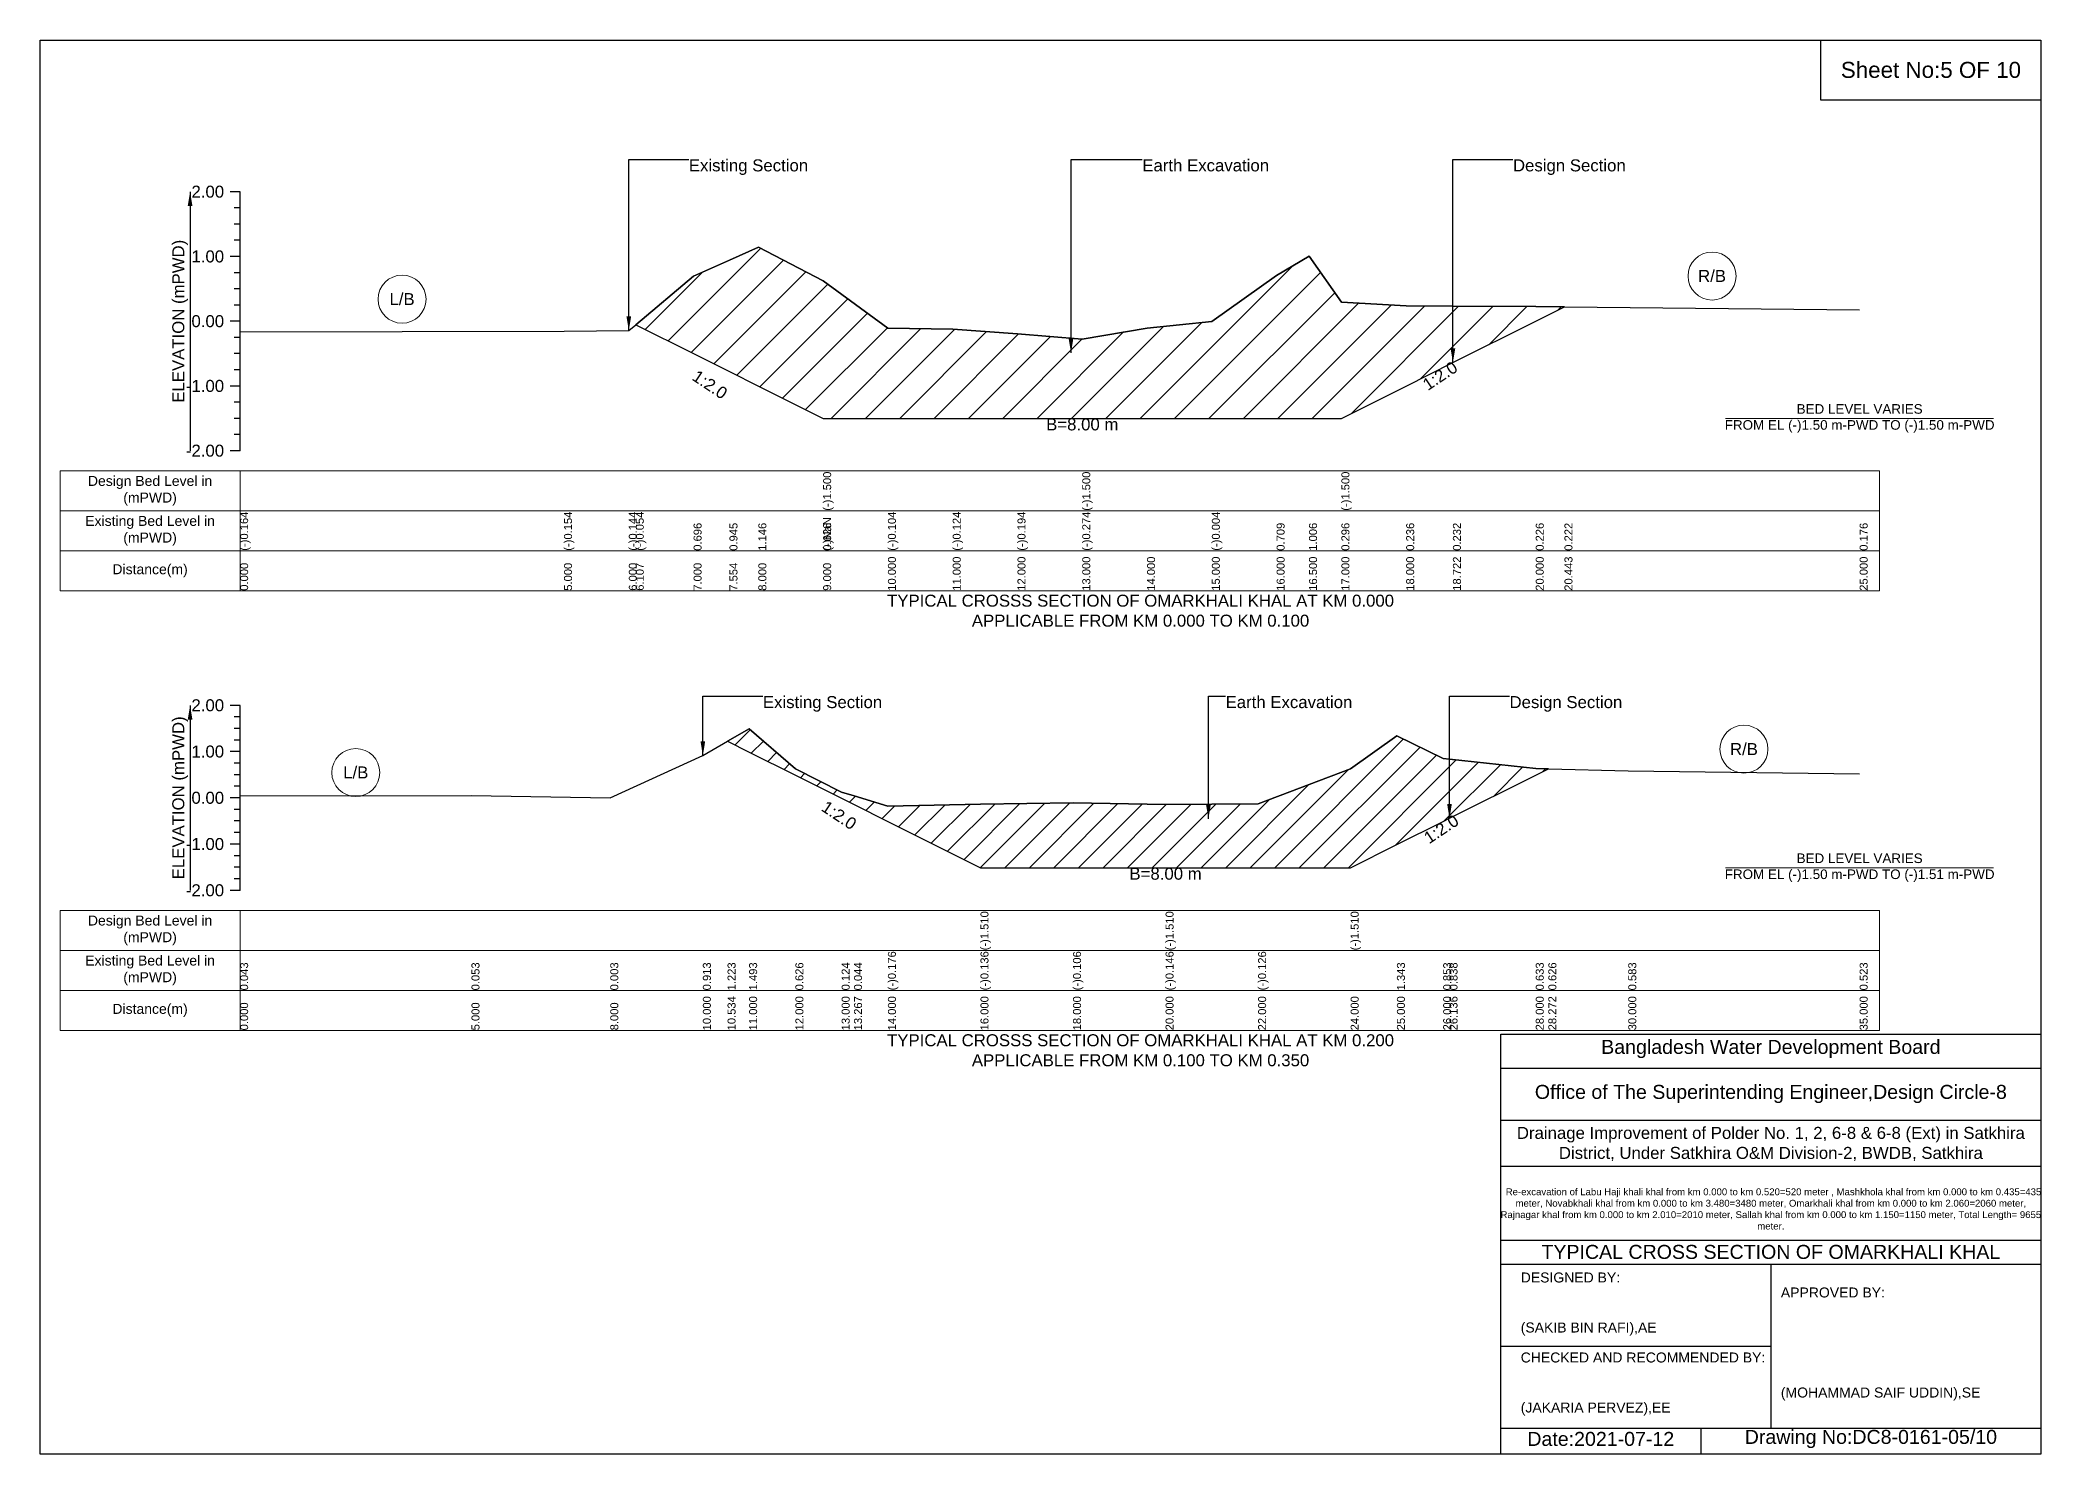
# Model space of a CAD drawing. Header units: inches. Extents: x 91000 to 648000, y -5656 to 141.
# Drawn here: x 410000 to 418000, y -5656 to 0 of the extents above; entities that cross this region are included whole.
import ezdxf

# ---------------------------------------------------------------- set-up
doc = ezdxf.new("R2010")
doc.units = ezdxf.units.IN
doc.header["$LTSCALE"] = 7
doc.header["$MEASUREMENT"] = 0
for name, color, linetype, lineweight in [('Cross section Data Border', 7, 'Continuous', 9), ('Cross Section Labels', 7, 'Continuous', 9), ('Existing_Bed_Level for Xsection', 7, 'Continuous', 25)]:
    doc.layers.add(name, color=color, linetype=linetype, lineweight=lineweight)
doc.styles.get("Standard").update_dxf_attribs({"font": 'arial.ttf'})
doc.dimstyles.get("Standard").update_dxf_attribs({"dimtxt": 0.18, "dimasz": 0.18, "dimexe": 0.18, "dimexo": 0.0625, "dimgap": 0.09, "dimtad": 0, "dimtih": 1, "dimtoh": 1, "dimdec": 4, "dimzin": 0, "dimdsep": 46, "dimtxsty": 'Standard', "dimcen": 0.09, "dimadec": 0, "dimazin": 0, "dimtfac": 1, "dimtdec": 4, "dimtofl": 0, "dimtmove": 0, "dimatfit": 3, "dimfxl": 0, "dimtolj": 1, "dimtzin": 0, "dimarcsym": 0})

msp = doc.modelspace()

# ---------------------------------------------------------------- hatches: boundary and pattern name
at = {"layer": 'Existing_Bed_Level for Xsection'}
h = msp.add_hatch(dxfattribs=at)
h.set_pattern_fill('ANSI31', color=256, scale=777, style=0)
h.paths.add_polyline_path([(412381.8, -1139), (412613, -1254.5), (412756.4, -1326.2), (412872, -1384), (413131, -1513.5), (413390, -1513.5), (413649, -1513.5), (413908, -1513.5), (414167, -1513.5), (414426, -1513.5), (414685, -1513.5), (414944, -1513.5), (415073.5, -1513.5), (415203, -1513.5), (415462, -1384), (415648.9, -1290.6), (415980, -1125), (416094.8, -1067.6), (415980, -1066.5), (415648.9, -1064.8), (415462, -1063.9), (415203, -1048.4), (415073.5, -864.5), (414944, -941.4), (414685, -1126.1), (414426, -1152), (414167, -1196), (413908, -1175.3), (413649, -1157.2), (413390, -1152), (413131, -962.9), (412872, -828.2), (412756.4, -880.2), (412613, -944.8)])
h = msp.add_hatch(dxfattribs=at)
h.set_pattern_fill('ANSI31', color=256, scale=555, style=0)
h.paths.add_polyline_path([(412748.8, -2805.2), (412835, -2848.3), (413020, -2940.8), (413205, -3033.3), (413254.4, -3058), (413390, -3125.8), (413760, -3310.8), (414130, -3310.8), (414500, -3310.8), (414870, -3310.8), (415240, -3310.8), (415425, -3218.3), (415610, -3125.8), (415635.2, -3113.2), (415980, -2940.8), (416030.4, -2915.6), (415980, -2914.3), (415635.2, -2876.4), (415610, -2873.6), (415425, -2783), (415240, -2915.6), (414870, -3054.8), (414500, -3058.4), (414130, -3051.1), (413760, -3056.6), (413390, -3064), (413254.4, -3023.3), (413205, -3008.5), (413020, -2915.6), (412835, -2755.2)])

# ---------------------------------------------------------------- linework, layer by layer
for points in [[(410000, 0), (418000, 0), (418000, -5656), (410000, -5656)], [(417120, 0), (418000, 0), (418000, -240), (417120, -240)]]:
    msp.add_lwpolyline(points, close=True)
for points in [[(415840, -5656), (415840, -3976), (418000, -3976)], [(415840, -4112), (418000, -4112)], [(415840, -4320), (418000, -4320)], [(415840, -4504), (418000, -4504)], [(415840, -4800), (418000, -4800)], [(415840, -4896), (418000, -4896)], [(416920, -4896), (416920, -5552)], [(415840, -5224), (416920, -5224)], [(415840, -5552), (418000, -5552)], [(416640, -5552), (416640, -5656)]]:
    msp.add_lwpolyline(points)
at = {"layer": 'Cross section Data Border'}
for points in [[(410080, -1723), (417355, -1723), (417355, -2203), (410080, -2203)], [(410080, -3481.4), (417355, -3481.4), (417355, -3961.4), (410080, -3961.4)]]:
    msp.add_lwpolyline(points, close=True, dxfattribs=at)
for points in [[(410800, -1723), (410800, -2203)], [(410080, -1883), (417355, -1883)], [(410080, -2043), (417355, -2043)], [(410800, -3481.4), (410800, -3961.4)], [(410080, -3641.4), (417355, -3641.4)], [(410080, -3801.4), (417355, -3801.4)]]:
    msp.add_lwpolyline(points, dxfattribs=at)
at = {"layer": 'Cross Section Labels'}
for points in [[(416739.2, -1513.5), (417810.8, -1513.5)], [(416739.2, -3310.8), (417810.8, -3310.8)]]:
    msp.add_lwpolyline(points, dxfattribs=at)
for centre in [(416684.9, -944), (411447.5, -1036.7), (416812.5, -2836.6), (411262.5, -2930.1)]:
    msp.add_circle(centre, 96, dxfattribs=at)
at = {"layer": 'Existing_Bed_Level for Xsection'}
for points in [[(410800, -607), (410760, -607)], [(410800, -1643), (410800, -1384), (410800, -1125), (410800, -866), (410800, -607)], [(410800, -671.8), (410776, -671.8)], [(410800, -736.5), (410776, -736.5)], [(410800, -866), (410760, -866)], [(410800, -801.3), (410776, -801.3)], [(410800, -1167.5), (412095, -1164.9), (412354, -1162.3), (412381.8, -1139), (412613, -944.8), (412756.4, -880.2), (412872, -828.2), (413131, -962.9), (413131, -962.9), (413390, -1152), (413649, -1157.2), (413908, -1175.3), (414167, -1196), (414167, -1196), (414426, -1152), (414685, -1126.1), (414944, -941.4), (415073.5, -864.5), (415203, -1048.4), (415203, -1048.4), (415462, -1063.9), (415648.9, -1064.8), (415980, -1066.5), (416094.8, -1067.6), (417275, -1079.5)], [(410800, -930.8), (410776, -930.8)], [(410800, -995.5), (410776, -995.5)], [(410800, -1060.3), (410776, -1060.3)], [(410800, -1125), (410760, -1125)], [(410800, -1189.8), (410776, -1189.8)], [(410800, -1254.5), (410776, -1254.5)], [(410800, -1319.3), (410776, -1319.3)], [(410800, -1384), (410760, -1384)], [(410800, -1448.8), (410776, -1448.8)], [(410800, -1513.5), (410776, -1513.5)], [(410800, -1578.3), (410776, -1578.3)], [(410800, -1643), (410760, -1643)], [(410800, -2661.4), (410760, -2661.4)], [(410800, -2707.7), (410776, -2707.7)], [(410800, -3401.4), (410800, -3216.4), (410800, -3031.4), (410800, -2846.4), (410800, -2661.4)], [(410800, -2753.9), (410776, -2753.9)], [(410800, -3023.5), (411725, -3021.6), (412280, -3030.9), (412650, -2862.5), (412748.8, -2805.2), (412835, -2755.2), (413020, -2915.6), (413205, -3008.5), (413254.4, -3023.3), (413390, -3064), (413760, -3056.6), (413760, -3056.6), (414130, -3051.1), (414500, -3058.4), (414500, -3058.4), (414870, -3054.8), (415240, -2915.6), (415240, -2915.6), (415425, -2783), (415610, -2873.6), (415635.2, -2876.4), (415980, -2914.3), (416030.4, -2915.6), (416350, -2923.6), (417275, -2934.7)], [(410800, -2846.4), (410760, -2846.4)], [(410800, -2800.2), (410776, -2800.2)], [(410800, -2892.7), (410776, -2892.7)], [(410800, -2938.9), (410776, -2938.9)], [(410800, -3031.4), (410760, -3031.4)], [(410800, -2985.2), (410776, -2985.2)], [(410800, -3077.7), (410776, -3077.7)], [(410800, -3123.9), (410776, -3123.9)], [(410800, -3170.2), (410776, -3170.2)], [(410800, -3216.4), (410760, -3216.4)], [(410800, -3262.7), (410776, -3262.7)], [(410800, -3308.9), (410776, -3308.9)], [(410800, -3355.2), (410776, -3355.2)], [(410800, -3401.4), (410760, -3401.4)]]:
    msp.add_lwpolyline(points, dxfattribs=at)
for points in [[(412381.8, -1139), (412613, -1254.5), (412756.4, -1326.2), (412872, -1384), (413131, -1513.5), (413131, -1513.5), (413390, -1513.5), (413649, -1513.5), (413908, -1513.5), (414167, -1513.5), (414167, -1513.5), (414426, -1513.5), (414685, -1513.5), (414944, -1513.5), (415073.5, -1513.5), (415203, -1513.5), (415203, -1513.5), (415462, -1384), (415648.9, -1290.6), (415980, -1125), (416094.8, -1067.6), (415980, -1066.5), (415648.9, -1064.8), (415462, -1063.9), (415203, -1048.4), (415203, -1048.4), (415073.5, -864.5), (414944, -941.4), (414685, -1126.1), (414426, -1152), (414167, -1196), (414167, -1196), (413908, -1175.3), (413649, -1157.2), (413390, -1152), (413131, -962.9), (413131, -962.9), (412872, -828.2), (412756.4, -880.2), (412613, -944.8)], [(412748.8, -2805.2), (412835, -2848.3), (413020, -2940.8), (413205, -3033.3), (413254.4, -3058), (413390, -3125.8), (413760, -3310.8), (413760, -3310.8), (414130, -3310.8), (414500, -3310.8), (414500, -3310.8), (414870, -3310.8), (415240, -3310.8), (415240, -3310.8), (415425, -3218.3), (415610, -3125.8), (415635.2, -3113.2), (415980, -2940.8), (416030.4, -2915.6), (415980, -2914.3), (415635.2, -2876.4), (415610, -2873.6), (415425, -2783), (415240, -2915.6), (415240, -2915.6), (414870, -3054.8), (414500, -3058.4), (414500, -3058.4), (414130, -3051.1), (413760, -3056.6), (413760, -3056.6), (413390, -3064), (413254.4, -3023.3), (413205, -3008.5), (413020, -2915.6), (412835, -2755.2)]]:
    msp.add_lwpolyline(points, close=True, dxfattribs=at)

# ---------------------------------------------------------------- texts
at = {"attachment_point": 5}
for s, insert, char_height in [('Sheet No:5 OF 10', (417560, -120), 64), ('Bangladesh Water Development Board', (416920, -4036), 56), ('Office of The Superintending Engineer,Design Circle-8', (416920, -4216), 56)]:
    msp.add_mtext(s, dxfattribs=dict(at, insert=insert, char_height=char_height))
for s, insert, char_height, width, attachment_point in [('Drainage Improvement of Polder No. 1, 2, 6-8 & 6-8 (Ext) in Satkhira District, Under Satkhira O&M Division-2, BWDB, Satkhira', (416920, -4416), 48, 2240, 5), ('  Re-excavation of Labu Haji khali khal from km 0.000 to km 0.520=520 meter , Mashkhola khal from km 0.000 to km 0.435=435 meter, Novabkhali khal from km 0.000 to km 3.480=3480 meter, Omarkhali khal from km 0.000 to km 2.060=2060 meter, Rajnagar khal from km 0.000 to km 2.010=2010 meter, Sallah khal from km 0.000 to km 1.150=1150 meter, Total Length= 9655 meter. ', (416920, -4676), 27.4148, 2160, 5), ('TYPICAL CROSS SECTION OF OMARKHALI KHAL', (416920, -4848), 56, 2240, 5), ('DESIGNED BY:\\P\\P\\P(SAKIB BIN RAFI),AE', (415920, -5056), 40, 1120, 4), ('APPROVED BY:\\P\\P\\P\\P\\P\\P(MOHAMMAD SAIF UDDIN),SE', (416960, -5216), 40, 1120, 4), ('CHECKED AND RECOMMENDED BY:\\P\\P\\P(JAKARIA PERVEZ),EE', (415920, -5376), 40, 1120, 4), ('Date:2021-07-12', (416240, -5596), 56, 1120, 5), ('Drawing No:DC8-0161-05/10', (417320, -5596), 56, 1760, 5)]:
    msp.add_mtext(s, dxfattribs=dict(insert=insert, char_height=char_height, width=width, attachment_point=attachment_point))
at = {"layer": 'Cross section Data Border', "char_height": 40, "width": 640, "attachment_point": 5}
for s, insert in [('Design Bed Level in (mPWD)', (410440, -1803)), ('Existing Bed Level in (mPWD)', (410440, -1963)), ('Distance(m)', (410440, -2123)), ('Design Bed Level in (mPWD)', (410440, -3561.4)), ('Existing Bed Level in (mPWD)', (410440, -3721.4)), ('Distance(m)', (410440, -3881.4))]:
    msp.add_mtext(s, dxfattribs=dict(at, insert=insert))
at = {"layer": 'Cross Section Labels'}
for s, insert, char_height, attachment_point in [('Existing Section', (412594, -477.5), 48, 1), ('Earth Excavation', (414407, -477.5), 48, 1), ('Design Section', (415888.9, -477.5), 48, 1), ('R/B', (416684.9, -944), 48, 5), ('L/B', (411447.5, -1036.7), 48, 5), ('B=8.00 m', (414167, -1513.5), 48, 2), ('BED LEVEL VARIES \\PFROM EL (-)1.50 m-PWD TO (-)1.50 m-PWD', (417275, -1513.5), 38.4, 5), ('TYPICAL CROSSS SECTION OF OMARKHALI KHAL AT KM 0.000\\PAPPLICABLE FROM KM 0.000 TO KM 0.100', (414400, -2283), 48, 5), ('Existing Section', (412890, -2624.4), 48, 1), ('Earth Excavation', (414740, -2624.4), 48, 1), ('Design Section', (415875.2, -2624.4), 48, 1), ('R/B', (416812.5, -2836.6), 48, 5), ('L/B', (411262.5, -2930.1), 48, 5), ('BED LEVEL VARIES \\PFROM EL (-)1.50 m-PWD TO (-)1.51 m-PWD', (417275, -3310.8), 38.4, 5), ('B=8.00 m', (414500, -3310.8), 48, 2), ('TYPICAL CROSSS SECTION OF OMARKHALI KHAL AT KM 0.200\\PAPPLICABLE FROM KM 0.100 TO KM 0.350', (414400, -4041.4), 48, 5)]:
    msp.add_mtext(s, dxfattribs=dict(at, insert=insert, char_height=char_height, attachment_point=attachment_point))
at = {"layer": 'Cross Section Labels', "char_height": 48, "attachment_point": 2}
for insert, rotation in [((412691.7, -1358.6), 326.30993), ((415584.1, -1323), 33.69007), ((413208.2, -3081.1), 326.30993), ((415588.9, -3136.3), 33.69007)]:
    msp.add_mtext('1:2.0', dxfattribs=dict(at, insert=insert, rotation=rotation))
at = {"layer": 'Existing_Bed_Level for Xsection', "char_height": 48, "attachment_point": 6}
for s, insert in [('2.00', (410736, -607)), ('1.00', (410736, -866)), ('0.00', (410736, -1125)), ('-1.00', (410736, -1384)), ('-2.00', (410736, -1643)), ('2.00', (410736, -2661.4)), ('1.00', (410736, -2846.4)), ('0.00', (410736, -3031.4)), ('-1.00', (410736, -3216.4)), ('-2.00', (410736, -3401.4))]:
    msp.add_mtext(s, dxfattribs=dict(at, insert=insert))
at = {"layer": 'Existing_Bed_Level for Xsection', "rotation": 90}
for s, insert, char_height, attachment_point in [('ELEVATION (mPWD)', (410560, -1125), 48, 5), ('(-)1.500', (413131, -1883), 32, 1), ('(-)1.500', (414167, -1883), 32, 1), ('(-)1.500', (415203, -1883), 32, 1), ('(-)0.164', (410800, -2043), 32, 1), ('(-)0.154', (412095, -2043), 32, 1), ('(-)0.144', (412354, -2043), 32, 1), ('(-)0.054', (412381.8, -2043), 32, 1), ('(-)NaN', (413131, -2043), 32, 1), ('(-)0.104', (413390, -2043), 32, 1), ('(-)0.104', (413390, -2043), 32, 1), ('(-)0.124', (413649, -2043), 32, 1), ('(-)0.194', (413908, -2043), 32, 1), ('(-)0.274', (414167, -2043), 32, 1), ('(-)0.274', (414167, -2043), 32, 1), ('(-)0.274', (414167, -2043), 32, 1), ('(-)0.004', (414685, -2043), 32, 1), ('0.696', (412613, -2043), 32, 1), ('0.945', (412756.4, -2043), 32, 1), ('1.146', (412872, -2043), 32, 1), ('0.626', (413131, -2043), 32, 1), ('0.626', (413131, -2043), 32, 1), ('0.709', (414944, -2043), 32, 1), ('1.006', (415073.5, -2043), 32, 1), ('0.296', (415203, -2043), 32, 1), ('0.296', (415203, -2043), 32, 1), ('0.296', (415203, -2043), 32, 1), ('0.236', (415462, -2043), 32, 1), ('0.232', (415648.9, -2043), 32, 1), ('0.226', (415980, -2043), 32, 1), ('0.222', (416094.8, -2043), 32, 1), ('0.176', (417275, -2043), 32, 1), ('10.000', (413390, -2203), 32, 1), ('11.000', (413649, -2203), 32, 1), ('12.000', (413908, -2203), 32, 1), ('13.000', (414167, -2203), 32, 1), ('13.000', (414167, -2203), 32, 1), ('13.000', (414167, -2203), 32, 1), ('14.000', (414426, -2203), 32, 1), ('15.000', (414685, -2203), 32, 1), ('16.000', (414944, -2203), 32, 1), ('16.500', (415073.5, -2203), 32, 1), ('17.000', (415203, -2203), 32, 1), ('17.000', (415203, -2203), 32, 1), ('17.000', (415203, -2203), 32, 1), ('18.000', (415462, -2203), 32, 1), ('18.722', (415648.9, -2203), 32, 1), ('20.000', (415980, -2203), 32, 1), ('20.443', (416094.8, -2203), 32, 1), ('25.000', (417275, -2203), 32, 1), ('0.000', (410800, -2203), 32, 1), ('5.000', (412095, -2203), 32, 1), ('6.000', (412354, -2203), 32, 1), ('6.107', (412381.8, -2203), 32, 1), ('7.000', (412613, -2203), 32, 1), ('7.554', (412756.4, -2203), 32, 1), ('8.000', (412872, -2203), 32, 1), ('9.000', (413131, -2203), 32, 1), ('9.000', (413131, -2203), 32, 1), ('9.000', (413131, -2203), 32, 1), ('ELEVATION (mPWD)', (410560, -3031.4), 48, 5), ('(-)1.510', (413760, -3641.4), 32, 1), ('(-)1.510', (414500, -3641.4), 32, 1), ('(-)1.510', (415240, -3641.4), 32, 1), ('(-)0.176', (413390, -3801.4), 32, 1), ('(-)0.136', (413760, -3801.4), 32, 1), ('(-)0.136', (413760, -3801.4), 32, 1), ('(-)0.136', (413760, -3801.4), 32, 1), ('(-)0.106', (414130, -3801.4), 32, 1), ('(-)0.146', (414500, -3801.4), 32, 1), ('(-)0.146', (414500, -3801.4), 32, 1), ('(-)0.146', (414500, -3801.4), 32, 1), ('(-)0.126', (414870, -3801.4), 32, 1), ('0.043', (410800, -3801.4), 32, 1), ('0.053', (411725, -3801.4), 32, 1), ('0.003', (412280, -3801.4), 32, 1), ('0.913', (412650, -3801.4), 32, 1), ('1.223', (412748.8, -3801.4), 32, 1), ('1.493', (412835, -3801.4), 32, 1), ('0.626', (413020, -3801.4), 32, 1), ('0.626', (413020, -3801.4), 32, 1), ('0.626', (413020, -3801.4), 32, 1), ('0.626', (413020, -3801.4), 32, 1), ('0.124', (413205, -3801.4), 32, 1), ('0.044', (413254.4, -3801.4), 32, 1), ('1.343', (415425, -3801.4), 32, 1), ('0.853', (415610, -3801.4), 32, 1), ('0.838', (415635.2, -3801.4), 32, 1), ('0.633', (415980, -3801.4), 32, 1), ('0.626', (416030.4, -3801.4), 32, 1), ('0.583', (416350, -3801.4), 32, 1), ('0.523', (417275, -3801.4), 32, 1), ('10.000', (412650, -3961.4), 32, 1), ('10.534', (412748.8, -3961.4), 32, 1), ('11.000', (412835, -3961.4), 32, 1), ('12.000', (413020, -3961.4), 32, 1), ('13.000', (413205, -3961.4), 32, 1), ('13.267', (413254.4, -3961.4), 32, 1), ('14.000', (413390, -3961.4), 32, 1), ('16.000', (413760, -3961.4), 32, 1), ('16.000', (413760, -3961.4), 32, 1), ('16.000', (413760, -3961.4), 32, 1), ('18.000', (414130, -3961.4), 32, 1), ('20.000', (414500, -3961.4), 32, 1), ('20.000', (414500, -3961.4), 32, 1), ('20.000', (414500, -3961.4), 32, 1), ('22.000', (414870, -3961.4), 32, 1), ('24.000', (415240, -3961.4), 32, 1), ('24.000', (415240, -3961.4), 32, 1), ('24.000', (415240, -3961.4), 32, 1), ('25.000', (415425, -3961.4), 32, 1), ('26.000', (415610, -3961.4), 32, 1), ('26.136', (415635.2, -3961.4), 32, 1), ('28.000', (415980, -3961.4), 32, 1), ('28.272', (416030.4, -3961.4), 32, 1), ('30.000', (416350, -3961.4), 32, 1), ('35.000', (417275, -3961.4), 32, 1), ('0.000', (410800, -3961.4), 32, 1), ('5.000', (411725, -3961.4), 32, 1), ('8.000', (412280, -3961.4), 32, 1)]:
    msp.add_mtext(s, dxfattribs=dict(at, insert=insert, char_height=char_height, attachment_point=attachment_point))

# ---------------------------------------------------------------- leaders
at = {"layer": 'Cross Section Labels', "annotation_type": 0, "has_hookline": 1, "hookline_direction": 0}
for points, text_width in [([(412354, -1162.3), (412354, -477.5), (412593.9, -477.5)], 467.2), ([(414122, -1251.3), (414122, -477.5), (414406.9, -477.5)], 497), ([(415648.9, -1290.6), (415648.9, -477.5), (415888.8, -477.5)], 441.2), ([(412650, -2862.5), (412650, -2624.4), (412889.9, -2624.4)], 467.2), ([(414671.3, -3115.7), (414671.3, -2624.4), (414739.9, -2624.4)], 497), ([(415635.2, -3113.2), (415635.2, -2624.4), (415875.1, -2624.4)], 441.2)]:
    msp.add_leader(points, dimstyle='Standard', override={"dimasz": 57.6}, dxfattribs=dict(at, text_width=text_width))
at = {"layer": 'Existing_Bed_Level for Xsection'}
for points in [[(410600, -607), (410600, -1643)], [(410600, -2661.4), (410600, -3401.4)]]:
    msp.add_leader(points, dimstyle='Standard', override={"dimasz": 57.6}, dxfattribs=at)

doc.saveas('drawing.dxf')
